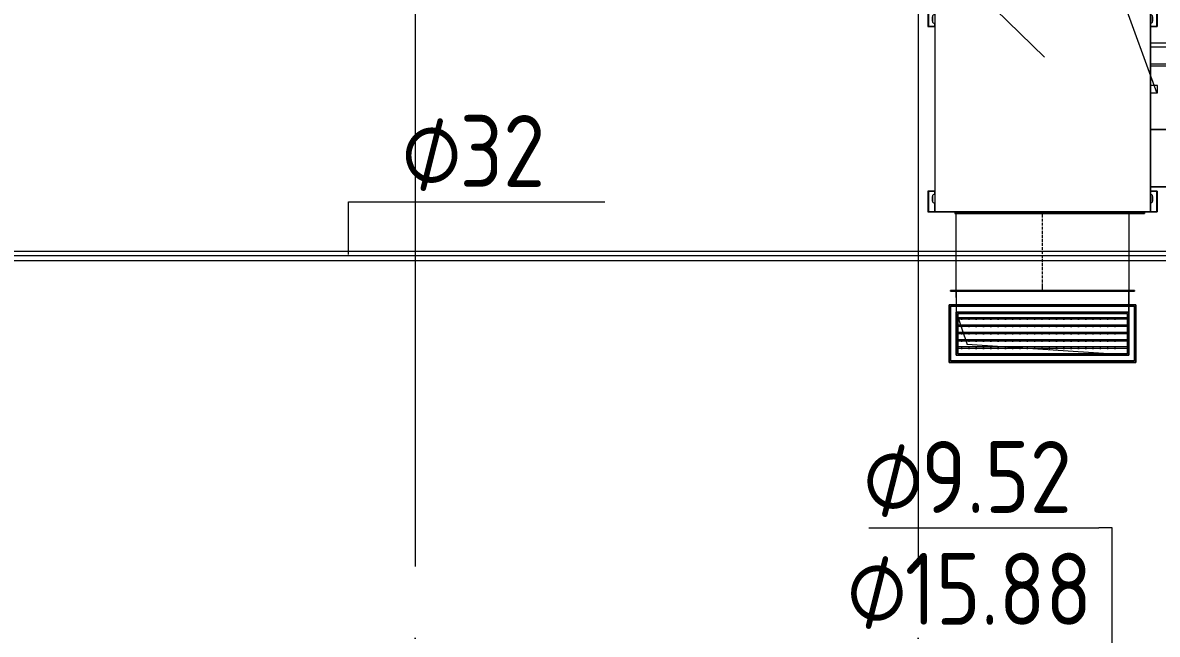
# Model space of a CAD drawing. Header units: millimetres. Extents: x -88595 to 880822, y -1054509 to -148035.
# Drawn here: x 413648 to 417595, y -272739 to -270612 of the extents above; entities that cross this region are included whole.
import ezdxf

# ---------------------------------------------------------------- set-up
doc = ezdxf.new("R2010")
doc.units = ezdxf.units.MM
doc.linetypes.add('$7$ADSK_Осевая', pattern=[14, 10, -2, 0, -2])
doc.linetypes.add('ADSK_Линия сетки', pattern=[25, 20, -2.5, 0, -2.5])
for name, color, linetype, lineweight in [('Аннотация', 7, 'Continuous', 20), ('Воздуховоды', 7, 'Continuous', 18), ('Марки', 7, 'Continuous', 20), ('Оборудование', 7, 'Continuous', 18), ('Оси', 7, 'Continuous', 9), ('Трубопровод', 7, 'Continuous', 18)]:
    doc.layers.add(name, color=color, linetype=linetype, lineweight=lineweight)
doc.styles.add('$1$GOST Common_9', font='GOST_Common.ttf', dxfattribs={"width": 0.9, "height": 250})
doc.styles.add('$5$GOST Common', font='GOST_Common.ttf', dxfattribs={"width": 0.9, "height": 250})

# ---------------------------------------------------------------- blocks, each defined once
blk = doc.blocks.new('$0$ADSK_Канальный блок кондиционера1 - AD122MJERAB-3267588-В_Координация_3 этаж ОВ3')
at = {"layer": 'Оборудование', "color": 150, "true_color": 0x0080ff}
for p, q in [((355, 720), (-305, 720)), ((-305, 720), (355, 720)), ((-305, 720), (-305, 697)), ((-305, 720), (-305, 697)), ((355, 697), (355, 720)), ((355, 720), (355, 697)), ((-399, 697), (-399, 645)), ((-397, 697), (-399, 697)), ((-397, 697), (-399, 697)), ((-399, 697), (-399, 645)), ((-397, 697), (-396, 697)), ((-397, 697), (-375, 697)), ((-397, 697), (-397, 645)), ((-375, 697), (-396, 697)), ((-383, 663), (-383, 679)), ((-383, 679), (-383, 663)), ((375, 697), (-375, 697)), ((-375, 697), (375, 697)), ((-375, 697), (-375, 0)), ((-375, 697), (-375, 0)), ((-375, 697), (-375, 685.9)), ((-375, 685.9), (-375, 697)), ((355, 697), (-305, 697)), ((-305, 697), (355, 697)), ((375, 0), (375, 697)), ((375, 697), (375, 0)), ((375, 697), (397, 697)), ((396, 697), (375, 697)), ((375, 697), (375, 685.9)), ((375, 685.9), (375, 697)), ((383, 663), (383, 679)), ((383, 679), (383, 663)), ((396, 697), (397, 697)), ((399, 697), (397, 697)), ((399, 697), (397, 697)), ((397, 697), (397, 645)), ((399, 645), (399, 697)), ((399, 697), (399, 645)), ((-399, 645), (-397, 645)), ((-399, 645), (-397, 645)), ((-375, 645), (-397, 645)), ((-396, 645), (-397, 645)), ((-396, 645), (-375, 645)), ((-375, 656.1), (-375, 645)), ((-375, 645), (-375, 656.1)), ((375, 656.1), (375, 645)), ((375, 645), (375, 656.1)), ((375, 645), (396, 645)), ((397, 645), (375, 645)), ((397, 645), (396, 645)), ((397, 645), (399, 645)), ((397, 645), (399, 645)), ((432, 587.3), (375, 587.3)), ((375, 587.3), (375, 574.6)), ((375, 587.3), (375, 574.6)), ((375, 574.6), (432, 574.6)), ((432, 574.6), (432, 587.3)), ((432, 574.6), (432, 587.3)), ((432, 514.2), (375, 514.2)), ((375, 514.2), (375, 507.8)), ((375, 514.2), (375, 507.8)), ((432, 507.8), (432, 514.2)), ((432, 507.8), (432, 514.2)), ((375, 507.8), (432, 507.8)), ((400, 439.5), (375, 439.5)), ((375, 439.5), (375, 414.5)), ((375, 439.5), (375, 414.5)), ((400, 414.5), (400, 439.5)), ((400, 414.5), (400, 439.5)), ((375, 414.5), (400, 414.5)), ((375, 287), (375, 87)), ((465, 287), (375, 287)), ((375, 287), (465, 287)), ((375, 87), (375, 287)), ((465, 87), (465, 287)), ((465, 287), (465, 87)), ((375, 87), (465, 87)), ((465, 87), (375, 87)), ((-399, 72), (-399, 0)), ((-397, 72), (-399, 72)), ((-397, 72), (-399, 72)), ((-399, 72), (-399, 0)), ((-397, 72), (-396, 72)), ((-397, 72), (-375, 72)), ((-397, 72), (-397, 0)), ((-375, 72), (-396, 72)), ((-383, 38), (-383, 54)), ((-383, 54), (-383, 38)), ((-375, 60.9), (-375, 72)), ((-375, 72), (-375, 60.9)), ((375, 72), (397, 72)), ((396, 72), (375, 72)), ((375, 60.9), (375, 72)), ((375, 72), (375, 60.9)), ((383, 38), (383, 54)), ((383, 54), (383, 38)), ((396, 72), (397, 72)), ((399, 72), (397, 72)), ((399, 72), (397, 72)), ((397, 72), (397, 0)), ((399, 0), (399, 72)), ((399, 72), (399, 0)), ((-399, 0), (-397, 0)), ((-399, 0), (-397, 0)), ((-375, 0), (-397, 0)), ((-396, 0), (-397, 0)), ((-396, 0), (-375, 0)), ((-375, 0), (-375, 31.1)), ((-375, 31.1), (-375, 0)), ((375, 0), (-375, 0)), ((-375, 0), (375, 0)), ((355, 0), (-305, 0)), ((-305, 0), (355, 0)), ((-305, 0), (-305, -5)), ((-305, 0), (-305, -5)), ((355, -5), (355, 0)), ((355, 0), (355, -5)), ((375, 0), (375, 31.1)), ((375, 31.1), (375, 0)), ((375, 0), (396, 0)), ((397, 0), (375, 0)), ((397, 0), (396, 0)), ((397, 0), (399, 0)), ((397, 0), (399, 0)), ((355, -5), (-305, -5)), ((-305, -5), (355, -5))]:
    blk.add_line(p, q, dxfattribs=at)
for centre, start, end in [((-376, 679), 81.7868, 180), ((-376, 679), 81.7868, 180), ((376, 679), 0, 98.2132), ((376, 679), 0, 98.2132), ((-376, 663), 180, 278.2132), ((-376, 663), 180, 278.2132), ((376, 663), 261.7868, 0), ((376, 663), 261.7868, 0), ((-376, 54), 81.7868, 180), ((-376, 54), 81.7868, 180), ((376, 54), 0, 98.2132), ((376, 54), 0, 98.2132), ((-376, 38), 180, 278.2132), ((-376, 38), 180, 278.2132), ((376, 38), 261.7868, 360), ((376, 38), 261.7868, 360)]:
    blk.add_arc(centre, 7, start, end, dxfattribs=at)
blk = doc.blocks.new('$0$ADSK_Решетка вентиляционная жалюзийная_Приточная2 - Решетка приточная_Однорядная-V56-В_Координация_3 этаж ОВ3')
at = {"layer": 'Воздуховоды', "lineweight": 9, "true_color": 0xffffff}
h = blk.add_hatch(dxfattribs=at)
h.set_pattern_fill('FP_30', style=0, pattern_type=2)
h.set_pattern_definition([(180, (-5538.416, -8621.44), (3e-15, -25.4), [25.4, 0, 0, 0]), (180, (-5538.416, -8626.52), (3e-15, -25.4), [25.4, 0, 0, 0])])
h.paths.add_polyline_path([(-5833.4, -8681.3), (-5243.4, -8681.3), (-5243.4, -8541.3), (-5833.4, -8541.3)])
at = {"layer": 'Воздуховоды', "color": 140, "true_color": 0x1bb3e4}
for p, q in [((-5863.4, -8711.3), (-5863.4, -8511.3)), ((-5863.4, -8511.3), (-5213.4, -8511.3)), ((-5213.4, -8511.3), (-5863.4, -8511.3)), ((-5863.4, -8511.3), (-5863.4, -8711.3)), ((-5213.4, -8511.3), (-5213.4, -8711.3)), ((-5213.4, -8711.3), (-5213.4, -8511.3)), ((-5838.4, -8686.3), (-5838.4, -8536.3)), ((-5838.4, -8536.3), (-5238.4, -8536.3)), ((-5238.4, -8536.3), (-5838.4, -8536.3)), ((-5838.4, -8536.3), (-5838.4, -8686.3)), ((-5243.4, -8541.3), (-5833.4, -8541.3)), ((-5833.4, -8541.3), (-5833.4, -8681.3)), ((-5833.4, -8681.3), (-5833.4, -8541.3)), ((-5833.4, -8541.3), (-5243.4, -8541.3)), ((-5833.4, -8681.3), (-5833.4, -8541.3)), ((-5833.4, -8541.3), (-5243.4, -8541.3)), ((-5243.4, -8541.3), (-5833.4, -8541.3)), ((-5833.4, -8541.3), (-5833.4, -8681.3)), ((-5243.4, -8681.3), (-5243.4, -8541.3)), ((-5243.4, -8541.3), (-5243.4, -8681.3)), ((-5243.4, -8541.3), (-5243.4, -8681.3)), ((-5243.4, -8681.3), (-5243.4, -8541.3)), ((-5238.4, -8536.3), (-5238.4, -8686.3)), ((-5238.4, -8686.3), (-5238.4, -8536.3)), ((-5833.4, -8681.3), (-5243.4, -8681.3)), ((-5243.4, -8681.3), (-5833.4, -8681.3)), ((-5243.4, -8681.3), (-5833.4, -8681.3)), ((-5833.4, -8681.3), (-5243.4, -8681.3)), ((-5213.4, -8711.3), (-5863.4, -8711.3)), ((-5863.4, -8711.3), (-5213.4, -8711.3)), ((-5238.4, -8686.3), (-5838.4, -8686.3)), ((-5838.4, -8686.3), (-5238.4, -8686.3))]:
    blk.add_line(p, q, dxfattribs=at)
blk = doc.blocks.new('$0$ADSK_Отвод_Прямоугольный1 - Стандарт-4055408-В_Координация_3 этаж ОВ3')
at = {"layer": 'Воздуховоды', "color": 140, "true_color": 0x1bb3e4}
for p, q in [((-5218.4, -8461.3), (-5858.4, -8461.3)), ((-5858.4, -8461.3), (-5218.4, -8461.3)), ((-5858.4, -8463.3), (-5858.4, -8461.3)), ((-5858.4, -8463.3), (-5858.4, -8461.3)), ((-5218.4, -8463.3), (-5858.4, -8463.3)), ((-5858.4, -8463.3), (-5218.4, -8463.3)), ((-5838.4, -8461.3), (-5838.4, -8486.3)), ((-5238.4, -8461.3), (-5838.4, -8461.3)), ((-5838.4, -8461.3), (-5238.4, -8461.3)), ((-5838.4, -8486.3), (-5838.4, -8461.3)), ((-5238.4, -8461.3), (-5838.4, -8461.3)), ((-5838.4, -8461.3), (-5238.4, -8461.3)), ((-5838.4, -8463.3), (-5838.4, -8461.3)), ((-5838.4, -8463.3), (-5838.4, -8461.3)), ((-5238.4, -8463.3), (-5838.4, -8463.3)), ((-5838.4, -8463.3), (-5238.4, -8463.3)), ((-5238.4, -8461.3), (-5238.4, -8486.3)), ((-5238.4, -8486.3), (-5238.4, -8461.3)), ((-5238.4, -8461.3), (-5238.4, -8463.3)), ((-5238.4, -8463.3), (-5238.4, -8461.3)), ((-5218.4, -8461.3), (-5218.4, -8463.3)), ((-5218.4, -8463.3), (-5218.4, -8461.3)), ((-5218.4, -8516.3), (-5858.4, -8516.3)), ((-5858.4, -8516.3), (-5858.4, -8706.3)), ((-5858.4, -8706.3), (-5858.4, -8516.3)), ((-5858.4, -8516.3), (-5218.4, -8516.3)), ((-5838.4, -8486.3), (-5838.4, -8536.3)), ((-5838.4, -8486.3), (-5838.4, -8686.3)), ((-5238.4, -8536.3), (-5238.4, -8486.3)), ((-5238.4, -8486.3), (-5238.4, -8686.3)), ((-5218.4, -8706.3), (-5218.4, -8516.3)), ((-5218.4, -8516.3), (-5218.4, -8706.3)), ((-5838.4, -8536.3), (-5838.4, -8686.3)), ((-5838.4, -8536.3), (-5238.4, -8536.3)), ((-5838.4, -8686.3), (-5838.4, -8536.3)), ((-5838.4, -8536.3), (-5238.4, -8536.3)), ((-5238.4, -8536.3), (-5838.4, -8536.3)), ((-5838.4, -8536.3), (-5838.4, -8686.3)), ((-5238.4, -8686.3), (-5238.4, -8536.3)), ((-5238.4, -8536.3), (-5238.4, -8686.3)), ((-5238.4, -8686.3), (-5238.4, -8536.3)), ((-5858.4, -8706.3), (-5218.4, -8706.3)), ((-5218.4, -8706.3), (-5858.4, -8706.3)), ((-5838.4, -8686.3), (-5238.4, -8686.3)), ((-5238.4, -8686.3), (-5838.4, -8686.3)), ((-5238.4, -8686.3), (-5838.4, -8686.3)), ((-5838.4, -8686.3), (-5238.4, -8686.3))]:
    blk.add_line(p, q, dxfattribs=at)
blk = doc.blocks.new('$0$ADSK_M_Трубы - Диаметр_8-160846-В_Координация_3 этаж ОВ3')
at = {"layer": 'Марки'}
blk.add_line((0, 0), (8, 0), dxfattribs=at)
blk = doc.blocks.new('3 этаж')
at = {"layer": 'Оси', "linetype": 'ADSK_Линия сетки', "ltscale": 100}
for p, q in [((426893.9, 695924.5), (426893.9, 629947.7)), ((428643.9, 695924.5), (428643.9, 629947.7))]:
    blk.add_line(p, q, dxfattribs=at)

msp = doc.modelspace()

# ---------------------------------------------------------------- linework, layer by layer
at = {"layer": 'Аннотация'}
msp.add_line((417594.3, -270858.8), (417147.9, -269632.5), dxfattribs=at)
at = {"layer": 'Воздуховоды', "color": 140, "true_color": 0x1bb3e4}
for p, q in [((416895.8, -271275.5), (417495.8, -271275.5)), ((416895.8, -271543.5), (416895.8, -271275.5)), ((417495.8, -271275.5), (417495.8, -271543.5)), ((416895.8, -271543.5), (417495.8, -271543.5)), ((417495.8, -271618.5), (416895.8, -271618.5)), ((416895.8, -271618.5), (416895.8, -271768.5)), ((416895.8, -271618.5), (416933.3, -271731)), ((417495.8, -271768.5), (417495.8, -271618.5)), ((417495.8, -271768.5), (416933.3, -271731)), ((416895.8, -271768.5), (417495.8, -271768.5))]:
    msp.add_line(p, q, dxfattribs=at)
at = {"layer": 'Воздуховоды', "color": 140, "linetype": '$7$ADSK_Осевая', "true_color": 0x1bb3e4}
msp.add_line((417195.8, -271543.5), (417195.8, -271275.5), dxfattribs=at)
at = {"layer": 'Марки'}
for p, q in [((417202.4, -270732.1), (416844.2, -270382.6)), ((414781.7, -271235), (414873.6, -271235)), ((414781.7, -271418.9), (414781.7, -271235)), ((417438.2, -272368.5), (417392.1, -272368.5)), ((417438.2, -273087.3), (417438.2, -272368.5))]:
    msp.add_line(p, q, dxfattribs=at)
at = {"layer": 'Трубопровод', "color": 24, "linetype": 'Continuous', "true_color": 0xa52900}
for p, q in [((417862.4, -271407.5), (412895.4, -271407.5)), ((412895.4, -271439.5), (417862.4, -271439.5))]:
    msp.add_line(p, q, dxfattribs=at)
at = {"layer": 'Трубопровод', "color": 24, "true_color": 0xa52900}
msp.add_line((417862.4, -271423.5), (412895.4, -271423.5), dxfattribs=at)
msp.add_line((417862.4, -271423.5), (412895.4, -271423.5), dxfattribs=at)

# ---------------------------------------------------------------- block references
at = {"layer": 'Воздуховоды', "color": 140, "true_color": 0x1bb3e4}
for name in ['$0$ADSK_Отвод_Прямоугольный1 - Стандарт-4055408-В_Координация_3 этаж ОВ3', '$0$ADSK_Решетка вентиляционная жалюзийная_Приточная2 - Решетка приточная_Однорядная-V56-В_Координация_3 этаж ОВ3']:
    msp.add_blockref(name, (422734.2, -263082.2), dxfattribs=at)
at = {"layer": 'Марки', "xscale": 99.99999999999993, "yscale": 99.99999999999993, "zscale": 99.99999999999993}
for p in [(414873.6, -271235), (416592.1, -272368.5)]:
    msp.add_blockref('$0$ADSK_M_Трубы - Диаметр_8-160846-В_Координация_3 этаж ОВ3', p, dxfattribs=at)
at = {"layer": 'Оборудование', "color": 5, "true_color": 0x0000ff}
msp.add_blockref('3 этаж', (-11880.6, -926425.8), dxfattribs=at)
at = {"layer": 'Оборудование', "color": 150, "true_color": 0x0080ff}
msp.add_blockref('$0$ADSK_Канальный блок кондиционера1 - AD122MJERAB-3267588-В_Координация_3 этаж ОВ3', (417195.8, -271270.5), dxfattribs=at)

# ---------------------------------------------------------------- texts
at = {"layer": 'Марки', "lineweight": 9, "char_height": 250, "attachment_point": 1}
for s, insert, width, style in [('\\fGOST Common|b0|i0|c254|p34|;\\W.9;⌀', (414965.8, -270933.4), 245.316, '$1$GOST Common_9'), ('32', (415168.2, -270933.4), 389.62, '$5$GOST Common'), ('\\fGOST Common|b0|i0|c254|p34|;\\W.9;⌀', (416571.3, -272066.9), 245.316, '$1$GOST Common_9'), ('9.52', (416773.7, -272066.9), 663.797, '$5$GOST Common'), ('\\fGOST Common|b0|i0|c254|p34|;\\W.9;⌀', (416514.6, -272456.2), 245.316, '$1$GOST Common_9'), ('15.88', (416717, -272456.2), 800.886, '$5$GOST Common')]:
    msp.add_mtext(s, dxfattribs=dict(at, insert=insert, width=width, style=style))

doc.saveas('drawing.dxf')
